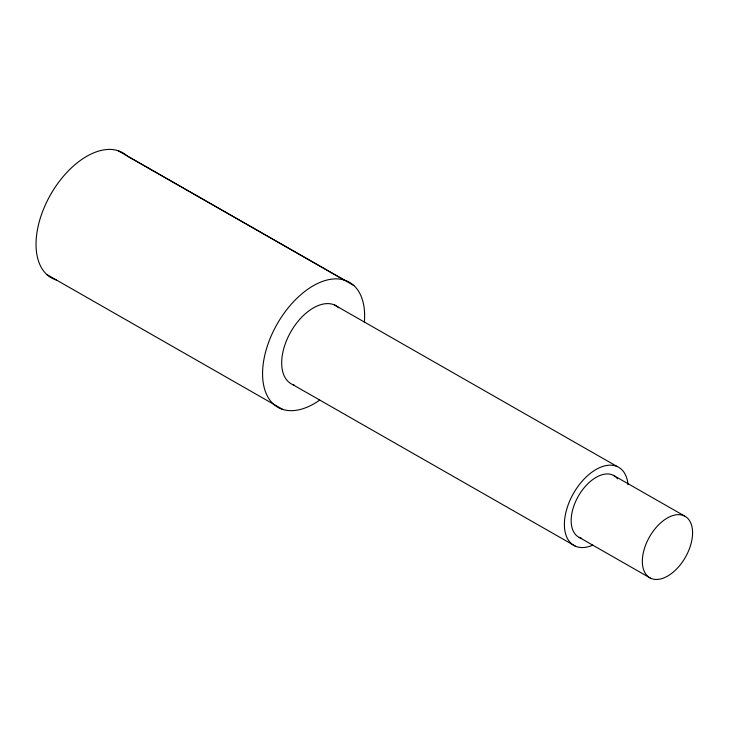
<?xml version="1.0" encoding="UTF-8"?>
<svg xmlns="http://www.w3.org/2000/svg" width="729" height="729" viewBox="0 0 729 729"><rect width="100%" height="100%" fill="white"/><g stroke="black" fill="none" stroke-linecap="round" stroke-linejoin="round"><path stroke-width="1.09" d="M117.879 150.611L344.389 280.082M353.866 285.558L127.356 156.079A72.034 41.945 -60.2 0 0 50.757 194.333A72.034 41.945 -60.2 0 0 56.297 279.991M334.565 304.995L617.253 466.578M613.417 475.344L684.595 516.032M579.145 537.373L650.323 578.061M292.621 384.557L575.309 546.139M46.811 274.514L282.806 409.461M319.666 400.121A72.034 41.945 -60.2 0 1 262.622 376.319A72.034 41.945 -60.2 0 1 315.165 284.702A72.034 41.945 -60.2 0 1 364.345 322.218M294.47 385.24A45.025 26.217 -60.2 0 1 290.789 331.85A45.025 26.217 -60.2 0 1 338.675 307.684M592.877 545.082A45.025 26.217 -60.2 0 1 564.41 523.039A45.025 26.217 -60.2 0 1 595.283 469.932A45.025 26.217 -60.2 0 1 628.015 484.648M616.342 477.459A35.439 20.64 -60.2 0 1 617.581 478.853M581.687 538.348A35.439 20.64 -60.2 0 1 577.933 496.886A35.439 20.64 -60.2 0 1 615.668 476.848M671.582 573.441A35.439 20.64 -60.2 0 0 686.846 517.535A35.439 20.64 -60.2 0 0 643.944 550.167A35.439 20.64 -60.2 0 0 671.582 573.441"/></g></svg>
